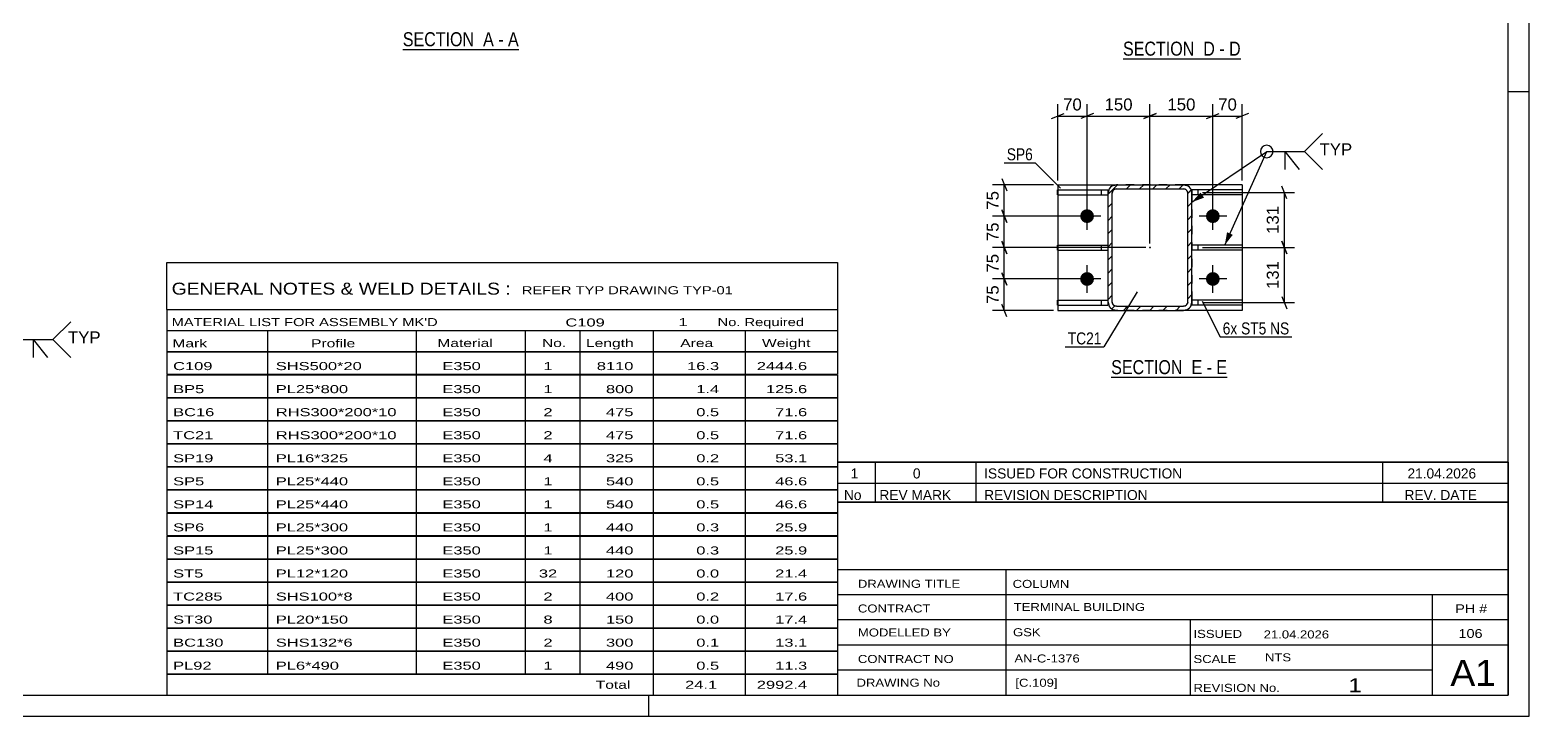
# Model space of a CAD drawing. Header units: millimetres. Extents: x -127 to 467, y -181 to 239.
# Drawn here: x 109.3 to 467, y -180.8 to -17.1 of the extents above; entities that cross this region are included whole.
import ezdxf

# ---------------------------------------------------------------- set-up
doc = ezdxf.new("R2010")
doc.units = ezdxf.units.MM
doc.linetypes.add('DXK_LINE_DOT2', pattern=[3.9198, 1.9599, -1.9599])
doc.linetypes.add('DXK_LINE_DOT3', pattern=[5.9187, 2.979, -0.9799, 0.9799, -0.9799])
doc.styles.add('Arial', font='ARIAL.TTF', dxfattribs={"height": 0.2})
doc.styles.add('Arial Narrow', font='ARIALN.TTF', dxfattribs={"height": 0.2})

# ---------------------------------------------------------------- blocks, each defined once
blk = doc.blocks.new('Unknown-284858765-18 - 3589')
at = {"color": 6, "linetype": 'Continuous'}
blk.add_line((367.28, -99.96), (394.92, -99.96), dxfattribs=at)
at = {"color": 0, "linetype": 'Continuous'}
blk.add_wipeout([(385.39, -99.21), (385.39, -95.71), (367.28, -95.71), (367.28, -99.21)], dxfattribs=at)
at = {"color": 7, "linetype": 'Continuous', "style": 'Arial Narrow'}
blk.add_text('SECTION ', height=3.34, dxfattribs=at).set_placement((367.28, -99.21))
at = {"color": 0, "linetype": 'Continuous'}
blk.add_wipeout([(388.99, -99.21), (388.99, -95.71), (386.44, -95.71), (386.44, -99.21)], dxfattribs=at)
blk.add_wipeout([(391.32, -99.21), (391.32, -95.71), (390.04, -95.71), (390.04, -99.21)], dxfattribs=at)
at = {"color": 7, "linetype": 'Continuous', "style": 'Arial Narrow'}
blk.add_text('E', height=3.34, dxfattribs=at).set_placement((386.44, -99.21))
at = {"color": 0, "linetype": 'Continuous'}
blk.add_wipeout([(394.92, -99.21), (394.92, -95.71), (392.37, -95.71), (392.37, -99.21)], dxfattribs=at)
at = {"color": 7, "linetype": 'Continuous', "style": 'Arial Narrow'}
for s, p in [('E', (392.37, -99.21)), ('-', (390.04, -99.21))]:
    blk.add_text(s, height=3.34, dxfattribs=at).set_placement(p)
blk = doc.blocks.new('Unknown-284858765-1134')
at = {"color": 5, "linetype": 'Continuous'}
for p, q in [((466.97, -180.8), (466.97, 239.2)), ((461.97, -175.8), (461.97, 234.2)), ((466.97, -31.8), (461.97, -31.8)), ((-122.03, -175.8), (461.97, -175.8)), ((256.97, -180.8), (256.97, -175.8)), ((-127.03, -180.8), (466.97, -180.8))]:
    blk.add_line(p, q, dxfattribs=at)
blk = doc.blocks.new('Unknown-284858765-16 - 3257')
at = {"color": 6, "linetype": 'Continuous'}
blk.add_line((370.1, -23.95), (398.17, -23.95), dxfattribs=at)
at = {"color": 0, "linetype": 'Continuous'}
blk.add_wipeout([(388.2, -23.2), (388.2, -19.7), (370.1, -19.7), (370.1, -23.2)], dxfattribs=at)
at = {"color": 7, "linetype": 'Continuous', "style": 'Arial Narrow'}
blk.add_text('SECTION ', height=3.34, dxfattribs=at).set_placement((370.1, -23.2))
at = {"color": 0, "linetype": 'Continuous'}
blk.add_wipeout([(392.02, -23.2), (392.02, -19.7), (389.25, -19.7), (389.25, -23.2)], dxfattribs=at)
blk.add_wipeout([(394.35, -23.2), (394.35, -19.7), (393.07, -19.7), (393.07, -23.2)], dxfattribs=at)
at = {"color": 7, "linetype": 'Continuous', "style": 'Arial Narrow'}
blk.add_text('D', height=3.34, dxfattribs=at).set_placement((389.25, -23.2))
at = {"color": 0, "linetype": 'Continuous'}
blk.add_wipeout([(398.17, -23.2), (398.17, -19.7), (395.4, -19.7), (395.4, -23.2)], dxfattribs=at)
at = {"color": 7, "linetype": 'Continuous', "style": 'Arial Narrow'}
for s, p in [('D', (395.4, -23.2)), ('-', (393.07, -23.2))]:
    blk.add_text(s, height=3.34, dxfattribs=at).set_placement(p)
blk = doc.blocks.new('Unknown-284858765-17 - 2487')
at = {"color": 6, "linetype": 'Continuous'}
blk.add_line((198.27, -21.7), (225.92, -21.7), dxfattribs=at)
at = {"color": 0, "linetype": 'Continuous'}
blk.add_wipeout([(216.38, -20.95), (216.38, -17.45), (198.27, -17.45), (198.27, -20.95)], dxfattribs=at)
at = {"color": 7, "linetype": 'Continuous', "style": 'Arial Narrow'}
blk.add_text('SECTION ', height=3.34, dxfattribs=at).set_placement((198.27, -20.95))
at = {"color": 0, "linetype": 'Continuous'}
blk.add_wipeout([(219.99, -20.95), (219.99, -17.45), (217.43, -17.45), (217.43, -20.95)], dxfattribs=at)
blk.add_wipeout([(222.31, -20.95), (222.31, -17.45), (221.04, -17.45), (221.04, -20.95)], dxfattribs=at)
at = {"color": 7, "linetype": 'Continuous', "style": 'Arial Narrow'}
blk.add_text('A', height=3.34, dxfattribs=at).set_placement((217.43, -20.95))
at = {"color": 0, "linetype": 'Continuous'}
blk.add_wipeout([(225.92, -20.95), (225.92, -17.45), (223.36, -17.45), (223.36, -20.95)], dxfattribs=at)
at = {"color": 7, "linetype": 'Continuous', "style": 'Arial Narrow'}
for s, p in [('A', (223.36, -20.95)), ('-', (221.04, -20.95))]:
    blk.add_text(s, height=3.34, dxfattribs=at).set_placement(p)
blk = doc.blocks.new('Part-284858765-3665 - 3589')
at = {"color": 2, "linetype": 'Continuous'}
for p, q in [((354.45, -82.74), (354.45, -81.54)), ((354.45, -81.54), (366.45, -81.54)), ((366.45, -81.54), (366.45, -82.74)), ((354.45, -82.74), (366.45, -82.74))]:
    blk.add_line(p, q, dxfattribs=at)
at = {"color": 7, "linetype": 'DXK_LINE_DOT2'}
blk.add_line((364.95, -82.74), (364.95, -81.54), dxfattribs=at)
blk = doc.blocks.new('Bolt-284858765-3601 - 3589')
at = {"linetype": 'Continuous'}
for points in [[(359.88, -61.5, -1), (363.18, -61.5, -1)], [(389.88, -61.5, -1), (393.18, -61.5, -1)], [(359.88, -76.5, -1), (363.18, -76.5, -1)], [(389.88, -76.5, -1), (393.18, -76.5, -1)]]:
    blk.add_hatch(color=1, dxfattribs=at).paths.add_polyline_path(points)
at = {"color": 1, "linetype": 'Continuous'}
for p, q in [((361.53, -64.8), (361.53, -58.2)), ((391.53, -64.8), (391.53, -58.2)), ((364.83, -61.5), (358.23, -61.5)), ((394.83, -61.5), (388.23, -61.5)), ((361.53, -79.8), (361.53, -73.2)), ((391.53, -79.8), (391.53, -73.2)), ((364.83, -76.5), (358.23, -76.5)), ((394.83, -76.5), (388.23, -76.5))]:
    blk.add_line(p, q, dxfattribs=at)
blk = doc.blocks.new('Part-284858765-3635 - 3589')
at = {"color": 2, "linetype": 'Continuous'}
for p, q in [((354.53, -54), (354.53, -55.24)), ((354.53, -54), (368.53, -54)), ((354.53, -56.44), (354.53, -68.39)), ((398.53, -54), (384.53, -54)), ((398.53, -54), (398.53, -84)), ((354.53, -69.59), (354.53, -81.54)), ((354.53, -82.74), (354.53, -84)), ((354.53, -84), (368.53, -84)), ((398.53, -84), (384.53, -84))]:
    blk.add_line(p, q, dxfattribs=at)
at = {"color": 7, "linetype": 'DXK_LINE_DOT2'}
for p, q in [((354.53, -55.24), (354.53, -56.44)), ((384.53, -54), (368.53, -54)), ((354.53, -68.39), (354.53, -69.59)), ((354.53, -81.54), (354.53, -82.74)), ((384.53, -84), (368.53, -84))]:
    blk.add_line(p, q, dxfattribs=at)
blk = doc.blocks.new('Part-284858765-3623 - 3589')
at = {"linetype": 'Continuous'}
h = blk.add_hatch(dxfattribs=at)
h.set_pattern_fill('', scale=0.7, style=0, pattern_type=0)
h.set_pattern_definition([(45, (386.381, -55.2355), (-1.57154, 1.57154), [])])
h.paths.add_polyline_path([(386.53, -56), (386.38, -55.24), (385.95, -54.59), (385.3, -54.15), (384.53, -54), (368.53, -54), (367.77, -54.15), (367.12, -54.59), (366.69, -55.24), (366.53, -56), (366.53, -82), (366.69, -82.77), (367.12, -83.42), (367.77, -83.85), (368.53, -84), (384.53, -84), (385.3, -83.85), (385.95, -83.42), (386.38, -82.77), (386.53, -82)])
h.paths.add_polyline_path([(385.46, -82.38), (385.24, -82.71), (384.92, -82.92), (384.53, -83), (368.53, -83), (368.15, -82.92), (367.83, -82.71), (367.61, -82.38), (367.53, -82), (367.53, -56), (367.61, -55.62), (367.83, -55.29), (368.15, -55.08), (368.53, -55), (384.53, -55), (384.92, -55.08), (385.24, -55.29), (385.46, -55.62), (385.53, -56), (385.53, -82)])
blk.add_hatch(color=246, dxfattribs=at).paths.add_polyline_path([(376.53, -69.1, -1), (376.53, -68.9, -1)])
at = {"color": 7, "linetype": 'DXK_LINE_DOT2'}
for p, q in [((366.53, -56), (366.69, -55.24)), ((366.53, -82), (366.53, -56)), ((367.61, -55.62), (367.53, -56)), ((367.53, -82), (367.53, -56)), ((367.77, -54.15), (368.53, -54)), ((368.53, -55), (368.15, -55.08)), ((368.53, -54), (384.53, -54)), ((368.53, -55), (384.53, -55)), ((384.53, -54), (385.3, -54.15)), ((384.92, -55.08), (384.53, -55)), ((385.53, -56), (385.46, -55.62)), ((385.53, -82), (385.53, -56)), ((386.38, -55.24), (386.53, -56)), ((386.53, -56), (386.53, -82)), ((366.69, -82.77), (366.53, -82)), ((367.53, -82), (367.61, -82.38)), ((385.46, -82.38), (385.53, -82)), ((386.53, -82), (386.38, -82.77)), ((368.53, -84), (367.77, -83.85)), ((368.15, -82.92), (368.53, -83)), ((368.53, -83), (384.53, -83)), ((368.53, -84), (384.53, -84)), ((384.53, -83), (384.92, -82.92)), ((385.3, -83.85), (384.53, -84))]:
    blk.add_line(p, q, dxfattribs=at)
at = {"color": 2, "linetype": 'Continuous'}
for p, q in [((366.69, -55.24), (366.53, -56)), ((366.53, -82), (366.53, -56)), ((367.53, -56), (367.61, -55.62)), ((367.53, -82), (367.53, -56)), ((368.53, -54), (367.77, -54.15)), ((368.15, -55.08), (368.53, -55)), ((368.53, -54), (384.53, -54)), ((368.53, -55), (384.53, -55)), ((385.3, -54.15), (384.53, -54)), ((384.53, -55), (384.92, -55.08)), ((385.46, -55.62), (385.53, -56)), ((385.53, -82), (385.53, -56)), ((386.53, -56), (386.38, -55.24)), ((386.53, -82), (386.53, -56)), ((366.53, -82), (366.69, -82.77)), ((367.61, -82.38), (367.53, -82)), ((385.53, -82), (385.46, -82.38)), ((386.38, -82.77), (386.53, -82)), ((367.77, -83.85), (368.53, -84)), ((368.53, -83), (368.15, -82.92)), ((368.53, -83), (384.53, -83)), ((368.53, -84), (384.53, -84)), ((384.92, -82.92), (384.53, -83)), ((384.53, -84), (385.3, -83.85))]:
    blk.add_line(p, q, dxfattribs=at)
at = {"color": 7, "linetype": 'DXK_LINE_DOT3'}
blk.add_line((376.53, -69), (376.53, -69), dxfattribs=at)
at = {"color": 246, "linetype": 'DXK_LINE_DOT2'}
blk.add_line((376.53, -69), (376.53, -69), dxfattribs=at)
at = {"color": 246, "linetype": 'Continuous'}
blk.add_circle((376.53, -69), 0.1, dxfattribs=at)
at = {"color": 7, "linetype": 'DXK_LINE_DOT2'}
for centre, radius, start, end in [((368.53, -56), 2, 112.5, 157.5), ((368.53, -56), 1, 112.5, 157.5), ((384.53, -56), 1, 22.5, 67.5), ((384.53, -56), 2, 22.5, 67.5), ((368.53, -82), 2, 202.5, 247.5), ((368.53, -82), 1, 202.5, 247.5), ((384.53, -82), 1, 292.5, 337.5), ((384.53, -82), 2, 292.5, 337.5)]:
    blk.add_arc(centre, radius, start, end, dxfattribs=at)
at = {"color": 2, "linetype": 'Continuous'}
for centre, radius, start, end in [((368.53, -56), 2, 112.5, 157.5), ((368.53, -56), 1, 112.5, 157.5), ((384.53, -56), 1, 22.5, 67.5), ((384.53, -56), 2, 22.5, 67.5), ((368.53, -82), 2, 202.5, 247.5), ((368.53, -82), 1, 202.5, 247.5), ((384.53, -82), 1, 292.5, 337.5), ((384.53, -82), 2, 292.5, 337.5)]:
    blk.add_arc(centre, radius, start, end, dxfattribs=at)
blk = doc.blocks.new('Part-284858765-3640 - 3589')
at = {"color": 2, "linetype": 'Continuous'}
for p, q in [((398.53, -68.39), (386.53, -68.39)), ((398.53, -69.59), (386.53, -69.59)), ((398.53, -68.39), (398.53, -69.59))]:
    blk.add_line(p, q, dxfattribs=at)
at = {"color": 7, "linetype": 'DXK_LINE_DOT2'}
for p, q in [((386.53, -68.39), (386.53, -69.59)), ((388.03, -69.59), (388.03, -68.39))]:
    blk.add_line(p, q, dxfattribs=at)
blk = doc.blocks.new('Part-284858765-3645 - 3589')
at = {"color": 2, "linetype": 'Continuous'}
for p, q in [((398.53, -55.24), (386.53, -55.24)), ((386.53, -55.24), (386.53, -56)), ((398.53, -56.44), (386.53, -56.44)), ((398.53, -55.24), (398.53, -56.44))]:
    blk.add_line(p, q, dxfattribs=at)
at = {"color": 7, "linetype": 'DXK_LINE_DOT2'}
for p, q in [((386.53, -56), (386.53, -56.44)), ((388.03, -56.44), (388.03, -55.24))]:
    blk.add_line(p, q, dxfattribs=at)
blk = doc.blocks.new('Part-284858765-3650 - 3589')
at = {"color": 2, "linetype": 'Continuous'}
for p, q in [((398.53, -81.54), (386.53, -81.54)), ((386.53, -82), (386.53, -82.74)), ((398.53, -81.54), (398.53, -82.74)), ((398.53, -82.74), (386.53, -82.74))]:
    blk.add_line(p, q, dxfattribs=at)
at = {"color": 7, "linetype": 'DXK_LINE_DOT2'}
for p, q in [((386.53, -81.54), (386.53, -82)), ((388.03, -82.74), (388.03, -81.54))]:
    blk.add_line(p, q, dxfattribs=at)
blk = doc.blocks.new('Part-284858765-3655 - 3589')
at = {"color": 2, "linetype": 'Continuous'}
for p, q in [((354.45, -69.59), (354.45, -68.39)), ((354.45, -68.39), (366.45, -68.39)), ((354.45, -69.59), (366.45, -69.59)), ((366.45, -68.39), (366.45, -69.59))]:
    blk.add_line(p, q, dxfattribs=at)
at = {"color": 7, "linetype": 'DXK_LINE_DOT2'}
blk.add_line((364.95, -69.59), (364.95, -68.39), dxfattribs=at)
blk = doc.blocks.new('Part-284858765-3660 - 3589')
at = {"color": 2, "linetype": 'Continuous'}
for p, q in [((354.45, -56.44), (354.45, -55.24)), ((354.45, -55.24), (366.45, -55.24)), ((354.45, -56.44), (366.45, -56.44)), ((366.45, -55.24), (366.45, -56.44))]:
    blk.add_line(p, q, dxfattribs=at)
at = {"color": 7, "linetype": 'DXK_LINE_DOT2'}
blk.add_line((364.95, -56.44), (364.95, -55.24), dxfattribs=at)
blk = doc.blocks.new('StraightDimension-284858765-3677 - 3589')
at = {"color": 7, "linetype": 'Continuous'}
for p, q in [((389.03, -55.84), (411.01, -55.84)), ((409.21, -57.34), (408.01, -54.34)), ((408.61, -68.99), (408.61, -55.84)), ((408.01, -67.49), (409.21, -70.49)), ((389.03, -68.99), (411.01, -68.99))]:
    blk.add_line(p, q, dxfattribs=at)
at = {"color": 0}
blk.add_wipeout([(407.86, -58.48), (403.66, -58.48), (403.66, -66.35), (407.86, -66.35)], dxfattribs=at)
at = {"color": 3, "style": 'Arial'}
blk.add_text('131', height=2.865, rotation=90.0002, dxfattribs=at).set_placement((407.26, -65.75))
blk = doc.blocks.new('StraightDimension-284858765-7824 - 3589')
at = {"color": 7, "linetype": 'Continuous'}
for p, q in [((341.18, -60), (342.38, -63)), ((360.53, -61.5), (338.93, -61.5)), ((341.78, -69), (341.78, -61.5)), ((342.38, -70.5), (341.18, -67.5)), ((375.53, -69), (338.93, -69))]:
    blk.add_line(p, q, dxfattribs=at)
at = {"color": 0}
blk.add_wipeout([(341.03, -62.43), (336.83, -62.43), (336.83, -68.07), (341.03, -68.07)], dxfattribs=at)
at = {"color": 3, "style": 'Arial'}
blk.add_text('75', height=2.865, rotation=90.0002, dxfattribs=at).set_placement((340.43, -67.47))
blk = doc.blocks.new('StraightDimension-284858765-7825 - 3589')
at = {"color": 7, "linetype": 'Continuous'}
for p, q in [((341.18, -67.5), (342.38, -70.5)), ((375.53, -69), (338.93, -69)), ((341.78, -76.5), (341.78, -69)), ((342.38, -78), (341.18, -75)), ((360.53, -76.5), (338.93, -76.5))]:
    blk.add_line(p, q, dxfattribs=at)
at = {"color": 0}
blk.add_wipeout([(341.03, -69.93), (336.83, -69.93), (336.83, -75.57), (341.03, -75.57)], dxfattribs=at)
at = {"color": 3, "style": 'Arial'}
blk.add_text('75', height=2.865, rotation=90.0002, dxfattribs=at).set_placement((340.43, -74.97))
blk = doc.blocks.new('StraightDimension-284858765-3681 - 3589')
at = {"color": 7, "linetype": 'Continuous'}
for p, q in [((409.21, -70.49), (408.01, -67.49)), ((389.03, -68.99), (411.01, -68.99)), ((408.61, -82.14), (408.61, -68.99)), ((389.03, -82.14), (411.01, -82.14)), ((408.01, -80.64), (409.21, -83.64))]:
    blk.add_line(p, q, dxfattribs=at)
at = {"color": 0}
blk.add_wipeout([(407.86, -71.63), (403.66, -71.63), (403.66, -79.5), (407.86, -79.5)], dxfattribs=at)
at = {"color": 3, "style": 'Arial'}
blk.add_text('131', height=2.865, rotation=90.0002, dxfattribs=at).set_placement((407.26, -78.9))
blk = doc.blocks.new('StraightDimension-284858765-3686 - 3589')
at = {"color": 7, "linetype": 'Continuous'}
for p, q in [((391.53, -60.5), (391.53, -34.78)), ((398.53, -53), (398.53, -34.78)), ((390.03, -38.23), (393.03, -37.03)), ((391.53, -37.63), (398.53, -37.63)), ((400.03, -37.03), (397.03, -38.23))]:
    blk.add_line(p, q, dxfattribs=at)
at = {"color": 0}
blk.add_wipeout([(397.86, -36.88), (397.86, -32.68), (392.21, -32.68), (392.21, -36.88)], dxfattribs=at)
at = {"color": 3, "style": 'Arial'}
blk.add_text('70', height=2.865, dxfattribs=at).set_placement((392.81, -36.28))
blk = doc.blocks.new('StraightDimension-284858765-3696 - 3589')
at = {"color": 7, "linetype": 'Continuous'}
for p, q in [((376.53, -68), (376.53, -34.78)), ((391.53, -60.5), (391.53, -34.78)), ((378.03, -37.03), (375.03, -38.23)), ((376.53, -37.63), (391.53, -37.63)), ((390.03, -38.23), (393.03, -37.03))]:
    blk.add_line(p, q, dxfattribs=at)
at = {"color": 0}
blk.add_wipeout([(387.97, -36.88), (387.97, -32.68), (380.1, -32.68), (380.1, -36.88)], dxfattribs=at)
at = {"color": 3, "style": 'Arial'}
blk.add_text('150', height=2.865, dxfattribs=at).set_placement((380.7, -36.28))
blk = doc.blocks.new('StraightDimension-284858765-3707 - 3589')
at = {"color": 7, "linetype": 'Continuous'}
for p, q in [((361.53, -60.5), (361.53, -34.78)), ((376.53, -68), (376.53, -34.78)), ((363.03, -37.03), (360.03, -38.23)), ((361.53, -37.63), (376.53, -37.63)), ((375.03, -38.23), (378.03, -37.03))]:
    blk.add_line(p, q, dxfattribs=at)
at = {"color": 0}
blk.add_wipeout([(372.97, -36.88), (372.97, -32.68), (365.1, -32.68), (365.1, -36.88)], dxfattribs=at)
at = {"color": 3, "style": 'Arial'}
blk.add_text('150', height=2.865, dxfattribs=at).set_placement((365.7, -36.28))
blk = doc.blocks.new('StraightDimension-284858765-3718 - 3589')
at = {"color": 7, "linetype": 'Continuous'}
for p, q in [((354.53, -53), (354.53, -34.78)), ((361.53, -60.5), (361.53, -34.78)), ((353.03, -38.23), (356.03, -37.03)), ((354.53, -37.63), (361.53, -37.63)), ((363.03, -37.03), (360.03, -38.23))]:
    blk.add_line(p, q, dxfattribs=at)
at = {"color": 0}
blk.add_wipeout([(360.86, -36.88), (360.86, -32.68), (355.21, -32.68), (355.21, -36.88)], dxfattribs=at)
at = {"color": 3, "style": 'Arial'}
blk.add_text('70', height=2.865, dxfattribs=at).set_placement((355.81, -36.28))
blk = doc.blocks.new('StraightDimension-284858765-7823 - 3589')
at = {"color": 7, "linetype": 'Continuous'}
for p, q in [((341.18, -52.5), (342.38, -55.5)), ((353.53, -54), (338.93, -54)), ((341.78, -61.5), (341.78, -54)), ((342.38, -63), (341.18, -60)), ((360.53, -61.5), (338.93, -61.5))]:
    blk.add_line(p, q, dxfattribs=at)
at = {"color": 0}
blk.add_wipeout([(341.03, -54.93), (336.83, -54.93), (336.83, -60.57), (341.03, -60.57)], dxfattribs=at)
at = {"color": 3, "style": 'Arial'}
blk.add_text('75', height=2.865, rotation=90.0002, dxfattribs=at).set_placement((340.43, -59.97))
blk = doc.blocks.new('StraightDimension-284858765-7826 - 3589')
at = {"color": 7, "linetype": 'Continuous'}
for p, q in [((341.18, -75), (342.38, -78)), ((360.53, -76.5), (338.93, -76.5)), ((341.78, -84), (341.78, -76.5)), ((353.53, -84), (338.93, -84)), ((342.38, -85.5), (341.18, -82.5))]:
    blk.add_line(p, q, dxfattribs=at)
at = {"color": 0}
blk.add_wipeout([(341.03, -77.43), (336.83, -77.43), (336.83, -83.07), (341.03, -83.07)], dxfattribs=at)
at = {"color": 3, "style": 'Arial'}
blk.add_text('75', height=2.865, rotation=90.0002, dxfattribs=at).set_placement((340.43, -82.47))
blk = doc.blocks.new('Mark-284858765-3619 - 3589')
at = {"color": 0}
blk.add_wipeout([(364.95, -92.11), (364.95, -89.11), (356.92, -89.11), (356.92, -92.11)], dxfattribs=at)
blk.add_wipeout([(364.95, -92.11), (364.95, -89.11), (356.92, -89.11), (356.92, -92.11)], dxfattribs=at)
at = {"color": 30, "linetype": 'Continuous'}
for p in [(373.5, -79.57), (356.32, -92.71)]:
    blk.add_line(p, (365.55, -92.71), dxfattribs=at)
at = {"color": 3, "style": 'Arial Narrow'}
blk.add_text('TC21', height=2.863, dxfattribs=at).set_placement((356.92, -92.11))
blk = doc.blocks.new('Mark-284858765-3631 - 3589')
at = {"color": 0}
blk.add_wipeout([(348.58, -48.18), (348.58, -45.18), (342.37, -45.18), (342.37, -48.18)], dxfattribs=at)
blk.add_wipeout([(348.58, -48.18), (348.58, -45.18), (342.37, -45.18), (342.37, -48.18)], dxfattribs=at)
at = {"color": 30, "linetype": 'Continuous'}
for p in [(341.77, -48.78), (355.2, -54.85)]:
    blk.add_line(p, (349.18, -48.78), dxfattribs=at)
at = {"color": 3, "style": 'Arial Narrow'}
blk.add_text('SP6', height=2.863, dxfattribs=at).set_placement((342.37, -48.18))
blk = doc.blocks.new('WeldMark-284858765-3728 - 3589')
at = {"linetype": 'Continuous'}
for points in [[(389.44, -57.1), (386.53, -58.16), (388.6, -55.86)], [(396.29, -65.96), (394.38, -68.39), (394.92, -65.35)]]:
    blk.add_hatch(color=30, dxfattribs=at).paths.add_polyline_path(points)
at = {"color": 30, "linetype": 'Continuous'}
for p, q in [((386.53, -58.16), (404.39, -46.08)), ((394.38, -68.39), (404.39, -46.08)), ((404.39, -46.08), (413.39, -46.08))]:
    blk.add_line(p, q, dxfattribs=at)
at = {"color": 3, "linetype": 'Continuous'}
for q in [(412.11, -50.36), (408.68, -50.36)]:
    blk.add_line((408.68, -46.08), q, dxfattribs=at)
for start, end in [(90, 270), (270, 90)]:
    blk.add_arc((404.39, -46.08), 1.5, start, end, dxfattribs=at)
at = {"color": 0, "linetype": 'Continuous'}
blk.add_wipeout([(424.77, -46.98), (424.77, -43.98), (416.99, -43.98), (416.99, -46.98)], dxfattribs=at)
blk.add_wipeout([(424.77, -46.98), (424.77, -43.98), (416.99, -43.98), (416.99, -46.98)], dxfattribs=at)
at = {"color": 3, "linetype": 'Continuous'}
for q in [(417.68, -41.79), (417.68, -50.36)]:
    blk.add_line((413.39, -46.08), q, dxfattribs=at)
at = {"color": 3, "linetype": 'Continuous', "style": 'Arial'}
blk.add_text('TYP', height=2.865, dxfattribs=at).set_placement((416.99, -46.98))
blk = doc.blocks.new('MarkSet-284858765-3755 - 3589')
at = {"color": 0}
blk.add_wipeout([(397.37, -89.73), (397.37, -86.73), (393.89, -86.73), (393.89, -89.73)], dxfattribs=at)
blk.add_wipeout([(397.37, -89.73), (397.37, -86.73), (393.89, -86.73), (393.89, -89.73)], dxfattribs=at)
at = {"color": 30, "linetype": 'Continuous'}
blk.add_line((388.96, -81.81), (393.29, -90.33), dxfattribs=at)
at = {"color": 0}
blk.add_wipeout([(404.29, -89.73), (404.29, -86.73), (398.27, -86.73), (398.27, -89.73)], dxfattribs=at)
blk.add_wipeout([(404.29, -89.73), (404.29, -86.73), (398.27, -86.73), (398.27, -89.73)], dxfattribs=at)
at = {"color": 3, "style": 'Arial Narrow'}
blk.add_text('6x', height=2.863, dxfattribs=at).set_placement((393.89, -89.73))
at = {"color": 0}
blk.add_wipeout([(409.76, -89.73), (409.76, -86.73), (405.19, -86.73), (405.19, -89.73)], dxfattribs=at)
blk.add_wipeout([(409.76, -89.73), (409.76, -86.73), (405.19, -86.73), (405.19, -89.73)], dxfattribs=at)
at = {"color": 30, "linetype": 'Continuous'}
blk.add_line((393.29, -90.33), (410.36, -90.33), dxfattribs=at)
at = {"color": 3, "style": 'Arial Narrow'}
for s, p in [('ST5', (398.27, -89.73)), ('NS', (405.19, -89.73))]:
    blk.add_text(s, height=2.863, dxfattribs=at).set_placement(p)
blk = doc.blocks.new('Unknown-284858765-8092')
at = {"color": 7, "linetype": 'Continuous'}
for p, q in [((301.97, -129.75), (301.97, -175.8)), ((301.97, -129.75), (461.97, -129.75)), ((461.97, -129.8), (461.97, -175.8)), ((301.97, -145.8), (461.97, -145.8)), ((342.11, -145.8), (342.11, -175.8)), ((301.97, -151.8), (461.97, -151.8)), ((443.97, -175.75), (443.97, -151.75)), ((301.97, -157.8), (461.97, -157.8)), ((386.11, -157.8), (386.11, -175.8)), ((301.97, -163.8), (461.97, -163.8)), ((301.97, -169.8), (443.97, -169.8)), ((301.97, -175.8), (461.97, -175.8))]:
    blk.add_line(p, q, dxfattribs=at)
at = {"color": 7, "style": 'Arial Narrow'}
for s, height, width, p in [('DRAWING TITLE', 1.9089, 1.425378, (306.85, -150.2)), ('COLUMN', 1.909, 1.425378, (343.77, -150.22)), ('CONTRACT', 1.909, 1.425378, (306.85, -156.09)), ('TERMINAL BUILDING', 1.9089, 1.425378, (344.02, -155.73)), ('MODELLED BY', 1.9089, 1.425378, (306.85, -161.82)), ('GSK', 1.909, 1.425378, (343.85, -161.76)), ('ISSUED', 1.909, 1.425378, (386.91, -162.16)), ('21.04.2026', 1.909, 1.425378, (403.66, -162.28)), ('CONTRACT NO', 1.9089, 1.425378, (306.85, -168.14)), ('AN-C-1376', 1.909, 1.425378, (344.19, -168.02)), ('SCALE', 1.909, 1.425378, (386.91, -168.15)), ('A1', 6.204, 1.25, (448.21, -173.6)), ('DRAWING No', 1.909, 1.425378, (306.52, -173.8)), ('[C.109]', 1.909, 1.425378, (344.43, -173.81)), ('REVISION No.', 1.9089, 1.425378, (386.91, -175.03)), ('1', 3.34, 1.5, (423.88, -175.12))]:
    blk.add_text(s, height=height, dxfattribs=dict(at, width=width)).set_placement(p)
at = {"color": 7, "linetype": 'Continuous', "style": 'Arial Narrow'}
for s, height, width, p in [('PH #', 2.1, 1.42538, (449.37, -156.25)), ('106', 2.1, 1.42538, (450.15, -162.15)), ('NTS', 1.909, 1.425378, (403.97, -167.75))]:
    blk.add_text(s, height=height, dxfattribs=dict(at, width=width)).set_placement(p)
blk = doc.blocks.new('Unknown-284858765-8093')
at = {"color": 7, "linetype": 'Continuous'}
for p, q in [((301.97, -120.25), (461.97, -120.25)), ((461.97, -120.25), (301.97, -120.25)), ((301.97, -120.25), (301.97, -125.25)), ((310.97, -120.25), (310.97, -125.25)), ((334.97, -120.25), (334.97, -125.25)), ((431.97, -120.25), (431.97, -125.25)), ((461.97, -120.25), (461.97, -125.25)), ((301.97, -125.25), (461.97, -125.25)), ((301.97, -125.25), (301.97, -129.75)), ((301.97, -125.25), (461.97, -125.25)), ((310.97, -125.25), (310.97, -129.75)), ((334.97, -125.25), (334.97, -129.75)), ((431.97, -125.25), (431.97, -129.75)), ((461.97, -125.25), (461.97, -129.75)), ((461.97, -129.75), (301.97, -129.75))]:
    blk.add_line(p, q, dxfattribs=at)
at = {"color": 7, "linetype": 'Continuous', "style": 'Arial Narrow'}
for s, height, width, p in [('1', 2.39, 1.196471, (305.12, -124.1)), ('0', 2.39, 1.196471, (319.97, -124.1)), ('ISSUED FOR CONSTRUCTION', 2.3861, 1.196471, (336.97, -124.1)), ('21.04.2026', 2.386, 1.196471, (437.97, -124.1)), ('No', 2.386, 1.2, (303.51, -129.25)), ('REV MARK', 2.386, 1.2, (311.97, -129.25)), ('REVISION DESCRIPTION', 2.3861, 1.2, (336.97, -129.25)), ('REV. DATE', 2.386, 1.2, (437.25, -129.25))]:
    blk.add_text(s, height=height, dxfattribs=dict(at, width=width)).set_placement(p)
blk = doc.blocks.new('Unknown-284858765-8094')
at = {"color": 7, "linetype": 'Continuous'}
for p, q in [((141.97, -72.55), (301.97, -72.55)), ((141.97, -83.8), (141.97, -72.55)), ((301.97, -72.55), (301.97, -83.8)), ((141.97, -83.8), (301.97, -83.8)), ((141.97, -83.8), (141.97, -88.8)), ((301.97, -83.8), (301.97, -88.8)), ((141.97, -88.8), (301.97, -88.8)), ((141.97, -88.8), (141.97, -93.8)), ((165.97, -88.8), (165.97, -93.8)), ((201.47, -88.8), (201.47, -93.8)), ((227.47, -88.8), (227.47, -93.8)), ((240.47, -88.8), (240.47, -93.8)), ((257.97, -88.8), (257.97, -93.8)), ((279.97, -88.8), (279.97, -93.8)), ((301.97, -88.8), (301.97, -93.8)), ((141.97, -93.8), (301.97, -93.8)), ((141.97, -93.85), (141.97, -99.25)), ((141.97, -93.85), (301.97, -93.85)), ((165.97, -93.8), (165.97, -99.3)), ((201.47, -93.8), (201.47, -99.3)), ((227.47, -93.8), (227.47, -99.3)), ((240.47, -93.8), (240.47, -99.3)), ((257.97, -93.8), (257.97, -99.3)), ((279.97, -93.8), (279.97, -99.3)), ((301.97, -93.85), (301.97, -99.25)), ((141.97, -99.25), (301.97, -99.25)), ((141.97, -99.35), (141.97, -104.75)), ((141.97, -99.35), (301.97, -99.35)), ((165.97, -99.3), (165.97, -104.8)), ((201.47, -99.3), (201.47, -104.8)), ((227.47, -99.3), (227.47, -104.8)), ((240.47, -99.3), (240.47, -104.8)), ((257.97, -99.3), (257.97, -104.8)), ((279.97, -99.3), (279.97, -104.8)), ((301.97, -99.35), (301.97, -104.75)), ((141.97, -104.75), (301.97, -104.75)), ((141.97, -104.85), (141.97, -110.25)), ((141.97, -104.85), (301.97, -104.85)), ((165.97, -104.8), (165.97, -110.3)), ((201.47, -104.8), (201.47, -110.3)), ((227.47, -104.8), (227.47, -110.3)), ((240.47, -104.8), (240.47, -110.3)), ((257.97, -104.8), (257.97, -110.3)), ((279.97, -104.8), (279.97, -110.3)), ((301.97, -104.85), (301.97, -110.25)), ((141.97, -110.25), (301.97, -110.25)), ((141.97, -110.35), (141.97, -115.75)), ((141.97, -110.35), (301.97, -110.35)), ((165.97, -110.3), (165.97, -115.8)), ((201.47, -110.3), (201.47, -115.8)), ((227.47, -110.3), (227.47, -115.8)), ((240.47, -110.3), (240.47, -115.8)), ((257.97, -110.3), (257.97, -115.8)), ((279.97, -110.3), (279.97, -115.8)), ((301.97, -110.35), (301.97, -115.75)), ((141.97, -115.75), (301.97, -115.75)), ((141.97, -115.85), (141.97, -121.25)), ((141.97, -115.85), (301.97, -115.85)), ((165.97, -115.8), (165.97, -121.3)), ((201.47, -115.8), (201.47, -121.3)), ((227.47, -115.8), (227.47, -121.3)), ((240.47, -115.8), (240.47, -121.3)), ((257.97, -115.8), (257.97, -121.3)), ((279.97, -115.8), (279.97, -121.3)), ((301.97, -115.85), (301.97, -121.25)), ((141.97, -121.25), (301.97, -121.25)), ((141.97, -121.35), (141.97, -126.75)), ((141.97, -121.35), (301.97, -121.35)), ((165.97, -121.3), (165.97, -126.8)), ((201.47, -121.3), (201.47, -126.8)), ((227.47, -121.3), (227.47, -126.8)), ((240.47, -121.3), (240.47, -126.8)), ((257.97, -121.3), (257.97, -126.8)), ((279.97, -121.3), (279.97, -126.8)), ((301.97, -121.35), (301.97, -126.75)), ((141.97, -126.75), (301.97, -126.75)), ((141.97, -126.85), (141.97, -132.25)), ((141.97, -126.85), (301.97, -126.85)), ((165.97, -126.8), (165.97, -132.3)), ((201.47, -126.8), (201.47, -132.3)), ((227.47, -126.8), (227.47, -132.3)), ((240.47, -126.8), (240.47, -132.3)), ((257.97, -126.8), (257.97, -132.3)), ((279.97, -126.8), (279.97, -132.3)), ((301.97, -126.85), (301.97, -132.25)), ((141.97, -132.25), (301.97, -132.25)), ((165.97, -132.3), (165.97, -137.8)), ((201.47, -132.3), (201.47, -137.8)), ((227.47, -132.3), (227.47, -137.8)), ((240.47, -132.3), (240.47, -137.8)), ((257.97, -132.3), (257.97, -137.8)), ((279.97, -132.3), (279.97, -137.8)), ((141.97, -132.35), (141.97, -137.75)), ((141.97, -132.35), (301.97, -132.35)), ((301.97, -132.35), (301.97, -137.75)), ((141.97, -137.75), (301.97, -137.75)), ((141.97, -137.85), (141.97, -143.25)), ((141.97, -137.85), (301.97, -137.85)), ((165.97, -137.8), (165.97, -143.3)), ((201.47, -137.8), (201.47, -143.3)), ((227.47, -137.8), (227.47, -143.3)), ((240.47, -137.8), (240.47, -143.3)), ((257.97, -137.8), (257.97, -143.3)), ((279.97, -137.8), (279.97, -143.3)), ((301.97, -137.85), (301.97, -143.25)), ((141.97, -143.25), (301.97, -143.25)), ((141.97, -143.35), (141.97, -148.75)), ((141.97, -143.35), (301.97, -143.35)), ((165.97, -143.3), (165.97, -148.8)), ((201.47, -143.3), (201.47, -148.8)), ((227.47, -143.3), (227.47, -148.8)), ((240.47, -143.3), (240.47, -148.8)), ((257.97, -143.3), (257.97, -148.8)), ((279.97, -143.3), (279.97, -148.8)), ((301.97, -143.35), (301.97, -148.75)), ((141.97, -148.75), (301.97, -148.75)), ((141.97, -148.85), (141.97, -154.25)), ((141.97, -148.85), (301.97, -148.85)), ((165.97, -148.8), (165.97, -154.3)), ((201.47, -148.8), (201.47, -154.3)), ((227.47, -148.8), (227.47, -154.3)), ((240.47, -148.8), (240.47, -154.3)), ((257.97, -148.8), (257.97, -154.3)), ((279.97, -148.8), (279.97, -154.3)), ((301.97, -148.85), (301.97, -154.25)), ((141.97, -154.25), (301.97, -154.25)), ((141.97, -154.35), (141.97, -159.75)), ((141.97, -154.35), (301.97, -154.35)), ((165.97, -154.3), (165.97, -159.8)), ((201.47, -154.3), (201.47, -159.8)), ((227.47, -154.3), (227.47, -159.8)), ((240.47, -154.3), (240.47, -159.8)), ((257.97, -154.3), (257.97, -159.8)), ((279.97, -154.3), (279.97, -159.8)), ((301.97, -154.35), (301.97, -159.75)), ((141.97, -159.75), (301.97, -159.75)), ((141.97, -159.85), (141.97, -165.25)), ((141.97, -159.85), (301.97, -159.85)), ((165.97, -159.8), (165.97, -165.3)), ((201.47, -159.8), (201.47, -165.3)), ((227.47, -159.8), (227.47, -165.3)), ((240.47, -159.8), (240.47, -165.3)), ((257.97, -159.8), (257.97, -165.3)), ((279.97, -159.8), (279.97, -165.3)), ((301.97, -159.85), (301.97, -165.25)), ((141.97, -165.25), (301.97, -165.25)), ((141.97, -165.35), (141.97, -170.75)), ((141.97, -165.35), (301.97, -165.35)), ((165.97, -165.3), (165.97, -170.8)), ((201.47, -165.3), (201.47, -170.8)), ((227.47, -165.3), (227.47, -170.8)), ((240.47, -165.3), (240.47, -170.8)), ((257.97, -165.3), (257.97, -170.8)), ((279.97, -165.3), (279.97, -170.8)), ((301.97, -165.35), (301.97, -170.75)), ((141.97, -170.75), (301.97, -170.75)), ((141.97, -170.8), (301.97, -170.8)), ((141.97, -170.8), (141.97, -175.8)), ((257.97, -170.8), (257.97, -175.8)), ((279.97, -170.8), (279.97, -175.8)), ((301.97, -170.8), (301.97, -175.8)), ((141.97, -175.8), (301.97, -175.8))]:
    blk.add_line(p, q, dxfattribs=at)
at = {"color": 7, "style": 'Arial Narrow'}
for s, height, width, p in [('GENERAL NOTES & WELD DETAILS :', 2.8633, 1.4, (143.12, -80.24)), ('REFER TYP DRAWING TYP-01', 1.9089, 1.6, (226.67, -80.14)), ("MATERIAL LIST FOR ASSEMBLY MK'D", 1.9089, 1.6, (143.12, -87.74)), ('1', 1.91, 1.794707, (264.05, -87.74)), ('No. Required', 1.9089, 1.6, (273.38, -87.74)), ('C109', 1.909, 1.794707, (237.07, -87.83)), ('Mark', 1.909, 1.7, (143.3, -92.8)), ('Profile', 1.909, 1.7, (176.38, -92.8)), ('Material', 1.909, 1.7, (206.51, -92.74)), ('No.', 1.909, 1.7, (231.47, -92.74)), ('Length', 1.909, 1.7, (241.97, -92.74)), ('Area', 1.909, 1.7, (264.47, -92.74)), ('Weight', 1.909, 1.7, (283.97, -92.74))]:
    blk.add_text(s, height=height, dxfattribs=dict(at, width=width)).set_placement(p)
at = {"color": 7, "linetype": 'Continuous', "style": 'Arial Narrow'}
for s, height, width, p in [('C109', 1.909, 1.794707, (143.47, -98.24)), ('SHS500*20', 1.909, 1.794707, (167.97, -98.24)), ('E350', 1.909, 1.794707, (207.71, -98.24)), ('1', 1.91, 1.794707, (231.82, -98.24)), ('8110', 1.909, 1.794707, (244.55, -98.24)), ('16.3', 1.909, 1.794707, (266.1, -98.24)), ('2444.6', 1.909, 1.794707, (282.73, -98.24)), ('BP5', 1.909, 1.794707, (143.47, -103.74)), ('PL25*800', 1.909, 1.794707, (167.97, -103.74)), ('E350', 1.909, 1.794707, (207.71, -103.74)), ('1', 1.91, 1.794707, (231.82, -103.74)), ('800', 1.909, 1.794707, (246.74, -103.74)), ('1.4', 1.909, 1.794707, (268.28, -103.74)), ('125.6', 1.909, 1.794707, (284.92, -103.74)), ('BC16', 1.909, 1.794707, (143.47, -109.24)), ('RHS300*200*10', 1.9089, 1.794707, (167.97, -109.24)), ('E350', 1.909, 1.794707, (207.71, -109.24)), ('2', 1.91, 1.794707, (231.82, -109.24)), ('475', 1.909, 1.794707, (246.74, -109.24)), ('0.5', 1.909, 1.794707, (268.28, -109.24)), ('71.6', 1.909, 1.794707, (287.11, -109.24)), ('TC21', 1.909, 1.794707, (143.47, -114.74)), ('RHS300*200*10', 1.9089, 1.794707, (167.97, -114.74)), ('E350', 1.909, 1.794707, (207.71, -114.74)), ('2', 1.91, 1.794707, (231.82, -114.74)), ('475', 1.909, 1.794707, (246.74, -114.74)), ('0.5', 1.909, 1.794707, (268.28, -114.74)), ('71.6', 1.909, 1.794707, (287.11, -114.74)), ('SP19', 1.909, 1.794707, (143.47, -120.24)), ('PL16*325', 1.909, 1.794707, (167.97, -120.24)), ('E350', 1.909, 1.794707, (207.71, -120.24)), ('4', 1.91, 1.794707, (231.82, -120.24)), ('325', 1.909, 1.794707, (246.74, -120.24)), ('0.2', 1.909, 1.794707, (268.28, -120.24)), ('53.1', 1.909, 1.794707, (287.11, -120.24)), ('SP5', 1.909, 1.794707, (143.47, -125.74)), ('PL25*440', 1.909, 1.794707, (167.97, -125.74)), ('E350', 1.909, 1.794707, (207.71, -125.74)), ('1', 1.91, 1.794707, (231.82, -125.74)), ('540', 1.909, 1.794707, (246.74, -125.74)), ('0.5', 1.909, 1.794707, (268.28, -125.74)), ('46.6', 1.909, 1.794707, (287.11, -125.74)), ('SP14', 1.909, 1.794707, (143.47, -131.24)), ('PL25*440', 1.909, 1.794707, (167.97, -131.24)), ('E350', 1.909, 1.794707, (207.71, -131.24)), ('1', 1.91, 1.794707, (231.82, -131.24)), ('540', 1.909, 1.794707, (246.74, -131.24)), ('0.5', 1.909, 1.794707, (268.28, -131.24)), ('46.6', 1.909, 1.794707, (287.11, -131.24)), ('SP6', 1.909, 1.794707, (143.47, -136.74)), ('PL25*300', 1.909, 1.794707, (167.97, -136.74)), ('E350', 1.909, 1.794707, (207.71, -136.74)), ('1', 1.91, 1.794707, (231.82, -136.74)), ('440', 1.909, 1.794707, (246.74, -136.74)), ('0.3', 1.909, 1.794707, (268.28, -136.74)), ('25.9', 1.909, 1.794707, (287.11, -136.74)), ('SP15', 1.909, 1.794707, (143.47, -142.24)), ('PL25*300', 1.909, 1.794707, (167.97, -142.24)), ('E350', 1.909, 1.794707, (207.71, -142.24)), ('1', 1.91, 1.794707, (231.82, -142.24)), ('440', 1.909, 1.794707, (246.74, -142.24)), ('0.3', 1.909, 1.794707, (268.28, -142.24)), ('25.9', 1.909, 1.794707, (287.11, -142.24)), ('ST5', 1.909, 1.794707, (143.47, -147.74)), ('PL12*120', 1.909, 1.794707, (167.97, -147.74)), ('E350', 1.909, 1.794707, (207.71, -147.74)), ('32', 1.909, 1.794707, (230.73, -147.74)), ('120', 1.909, 1.794707, (246.74, -147.74)), ('0.0', 1.909, 1.794707, (268.28, -147.74)), ('21.4', 1.909, 1.794707, (287.11, -147.74)), ('TC285', 1.909, 1.794707, (143.47, -153.24)), ('SHS100*8', 1.909, 1.794707, (167.97, -153.24)), ('E350', 1.909, 1.794707, (207.71, -153.24)), ('2', 1.91, 1.794707, (231.82, -153.24)), ('400', 1.909, 1.794707, (246.74, -153.24)), ('0.2', 1.909, 1.794707, (268.28, -153.24)), ('17.6', 1.909, 1.794707, (287.11, -153.24)), ('ST30', 1.909, 1.794707, (143.47, -158.74)), ('PL20*150', 1.909, 1.794707, (167.97, -158.74)), ('E350', 1.909, 1.794707, (207.71, -158.74)), ('8', 1.91, 1.794707, (231.82, -158.74)), ('150', 1.909, 1.794707, (246.74, -158.74)), ('0.0', 1.909, 1.794707, (268.28, -158.74)), ('17.4', 1.909, 1.794707, (287.11, -158.74)), ('BC130', 1.909, 1.794707, (143.47, -164.24)), ('SHS132*6', 1.909, 1.794707, (167.97, -164.24)), ('E350', 1.909, 1.794707, (207.71, -164.24)), ('2', 1.91, 1.794707, (231.82, -164.24)), ('300', 1.909, 1.794707, (246.74, -164.24)), ('0.1', 1.909, 1.794707, (268.28, -164.24)), ('13.1', 1.909, 1.794707, (287.11, -164.24)), ('PL92', 1.909, 1.794707, (143.47, -169.74)), ('PL6*490', 1.909, 1.794707, (167.97, -169.74)), ('E350', 1.909, 1.794707, (207.71, -169.74)), ('1', 1.91, 1.794707, (231.82, -169.74)), ('490', 1.909, 1.794707, (246.74, -169.74)), ('0.5', 1.909, 1.794707, (268.28, -169.74)), ('11.3', 1.909, 1.794707, (287.11, -169.74)), ('Total', 1.909, 1.7, (244.3, -174.3)), ('24.1', 1.909, 1.794707, (265.61, -174.3)), ('2992.4', 1.909, 1.794707, (282.73, -174.3))]:
    blk.add_text(s, height=height, dxfattribs=dict(at, width=width)).set_placement(p)
blk = doc.blocks.new('WeldMark-284858765-3913 - 3767')
at = {"linetype": 'Continuous'}
blk.add_hatch(color=30, dxfattribs=at).paths.add_polyline_path([(86.39, -106.31), (83.54, -107.5), (85.5, -105.11)])
at = {"color": 30, "linetype": 'Continuous'}
for p, q in [((83.54, -107.5), (105.78, -90.98)), ((105.78, -90.98), (114.78, -90.98))]:
    blk.add_line(p, q, dxfattribs=at)
at = {"color": 3, "linetype": 'Continuous'}
for q in [(113.49, -95.27), (110.07, -95.27)]:
    blk.add_line((110.07, -90.98), q, dxfattribs=at)
for start, end in [(90, 270), (270, 90)]:
    blk.add_arc((105.78, -90.98), 1.5, start, end, dxfattribs=at)
at = {"color": 0, "linetype": 'Continuous'}
blk.add_wipeout([(126.15, -91.88), (126.15, -88.88), (118.38, -88.88), (118.38, -91.88)], dxfattribs=at)
blk.add_wipeout([(126.15, -91.88), (126.15, -88.88), (118.38, -88.88), (118.38, -91.88)], dxfattribs=at)
at = {"color": 3, "linetype": 'Continuous'}
for q in [(119.07, -86.7), (119.07, -95.27)]:
    blk.add_line((114.78, -90.98), q, dxfattribs=at)
at = {"color": 3, "linetype": 'Continuous', "style": 'Arial'}
blk.add_text('TYP', height=2.865, dxfattribs=at).set_placement((118.38, -91.88))

msp = doc.modelspace()

# ---------------------------------------------------------------- block references
for name in ['Part-284858765-3660 - 3589', 'Part-284858765-3635 - 3589', 'Part-284858765-3623 - 3589', 'Part-284858765-3645 - 3589', 'Bolt-284858765-3601 - 3589', 'Part-284858765-3655 - 3589', 'Part-284858765-3640 - 3589', 'Unknown-284858765-8094', 'Part-284858765-3665 - 3589', 'Part-284858765-3650 - 3589', 'Unknown-284858765-18 - 3589', 'Unknown-284858765-8093', 'Unknown-284858765-8092']:
    msp.add_blockref(name, (0, 0))

# ---------------------------------------------------------------- next in the draw order: block references
msp.add_blockref('Unknown-284858765-1134', (0, 0))

# ---------------------------------------------------------------- next in the draw order: block references
for name in ['Unknown-284858765-17 - 2487', 'Unknown-284858765-16 - 3257', 'StraightDimension-284858765-3677 - 3589', 'StraightDimension-284858765-7824 - 3589', 'WeldMark-284858765-3913 - 3767']:
    msp.add_blockref(name, (0, 0))

# ---------------------------------------------------------------- next in the draw order: block references
for name in ['StraightDimension-284858765-3686 - 3589', 'StraightDimension-284858765-7825 - 3589', 'StraightDimension-284858765-3681 - 3589']:
    msp.add_blockref(name, (0, 0))

# ---------------------------------------------------------------- next in the draw order: block references
for name in ['StraightDimension-284858765-3696 - 3589', 'StraightDimension-284858765-7826 - 3589', 'MarkSet-284858765-3755 - 3589']:
    msp.add_blockref(name, (0, 0))

# ---------------------------------------------------------------- next in the draw order: block references
for name in ['StraightDimension-284858765-3707 - 3589', 'WeldMark-284858765-3728 - 3589', 'Mark-284858765-3619 - 3589']:
    msp.add_blockref(name, (0, 0))

# ---------------------------------------------------------------- next in the draw order: block references
msp.add_blockref('StraightDimension-284858765-3718 - 3589', (0, 0))

# ---------------------------------------------------------------- next in the draw order: block references
msp.add_blockref('StraightDimension-284858765-7823 - 3589', (0, 0))

# ---------------------------------------------------------------- next in the draw order: block references
msp.add_blockref('Mark-284858765-3631 - 3589', (0, 0))

doc.saveas('drawing.dxf')
